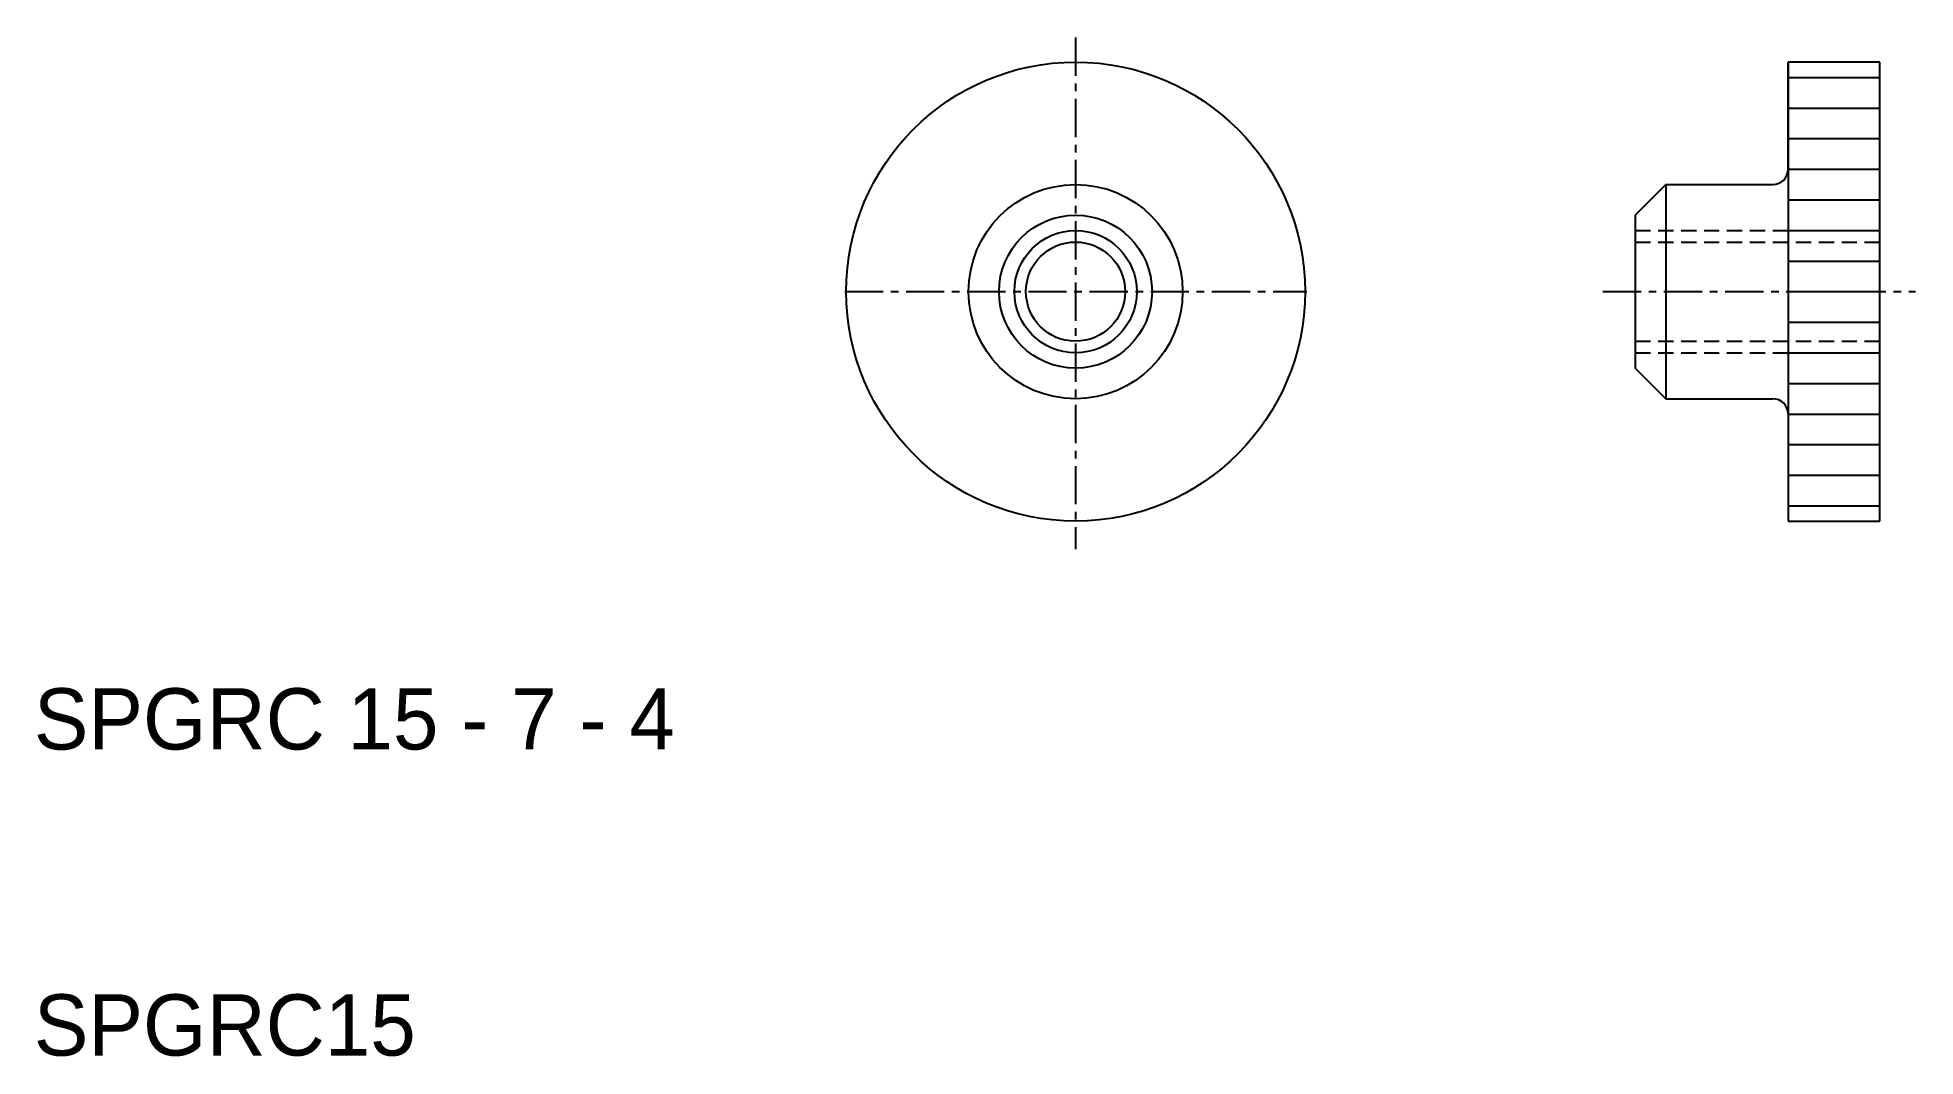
# Model space of a CAD drawing. Extents: x 10.1 to 71.5, y 10 to 43.3.
import ezdxf

# ---------------------------------------------------------------- set-up
doc = ezdxf.new("R2010")
doc.units = 0
doc.linetypes.add('CENTER', pattern=[2, 1.25, -0.25, 0.25, -0.25])
doc.linetypes.add('DASHED', pattern=[0.75, 0.5, -0.25])
doc.layers.get('0').update_dxf_attribs({"linetype": 'CONTINUOUS'})
doc.layers.add('CENTER', color=1, linetype='CENTER')

msp = doc.modelspace()

# ---------------------------------------------------------------- linework, layer by layer
at = {"color": 7, "linetype": 'CONTINUOUS'}
for p, q in [((67.351, 42.46), (67.351, 38.46)), ((70.351, 42.46), (67.351, 42.46)), ((67.351, 38.96), (67.351, 42.46)), ((70.351, 27.46), (70.351, 42.46)), ((63.351, 38.46), (62.351, 37.46)), ((63.351, 38.46), (63.351, 31.46)), ((63.351, 38.46), (66.851, 38.46)), ((67.351, 38.46), (67.351, 31.46)), ((62.351, 37.46), (62.351, 32.46)), ((62.351, 32.46), (63.351, 31.46)), ((63.351, 31.46), (66.851, 31.46)), ((67.351, 31.46), (67.351, 27.46)), ((67.351, 27.46), (70.351, 27.46))]:
    msp.add_line(p, q, dxfattribs=at)
at = {"color": 3, "linetype": 'CONTINUOUS'}
for p, q in [((67.351, 41.96), (70.351, 41.96)), ((67.351, 40.96), (70.351, 40.96)), ((67.351, 39.96), (70.351, 39.96)), ((67.351, 38.96), (70.351, 38.96)), ((67.351, 37.96), (70.351, 37.96)), ((67.351, 36.96), (70.351, 36.96)), ((67.351, 35.96), (70.351, 35.96)), ((67.351, 34.96), (70.351, 34.96)), ((67.351, 33.96), (70.351, 33.96)), ((67.351, 32.96), (70.351, 32.96)), ((67.351, 31.96), (70.351, 31.96)), ((67.351, 30.96), (70.351, 30.96)), ((67.351, 29.96), (70.351, 29.96)), ((67.351, 28.96), (70.351, 28.96)), ((67.351, 27.96), (70.351, 27.96))]:
    msp.add_line(p, q, dxfattribs=at)
at = {"color": 3, "linetype": 'DASHED'}
for p, q in [((62.351, 36.96), (70.351, 36.96)), ((62.351, 36.581), (70.351, 36.581)), ((62.351, 33.339), (70.351, 33.339)), ((62.351, 32.96), (70.351, 32.96))]:
    msp.add_line(p, q, dxfattribs=at)
at = {"color": 7, "linetype": 'CONTINUOUS'}
for radius in [7.5, 3.5, 2.5, 1.621]:
    msp.add_circle((44.056, 34.96), radius, dxfattribs=at)
at = {"color": 3, "linetype": 'CONTINUOUS'}
msp.add_circle((44.056, 34.96), 2, dxfattribs=at)
at = {"color": 7, "linetype": 'CONTINUOUS'}
for centre, start, end in [((66.851, 38.96), 270, 0), ((66.851, 30.96), 0, 90)]:
    msp.add_arc(centre, 0.5, start, end, dxfattribs=at)
at = {"layer": 'CENTER', "color": 1, "linetype": 'CENTER'}
for p, q in [((44.056, 43.261), (44.056, 26.542)), ((36.513, 34.96), (51.612, 34.96)), ((61.291, 34.96), (71.512, 34.96))]:
    msp.add_line(p, q, dxfattribs=at)

# ---------------------------------------------------------------- texts
at = {"color": 7, "linetype": 'CONTINUOUS'}
for s, p in [('SPGRC 15 - 7 - 4', (10, 20)), ('SPGRC15', (10, 10))]:
    msp.add_text(s, height=2, dxfattribs=at).set_placement(p)

doc.saveas('drawing.dxf')
